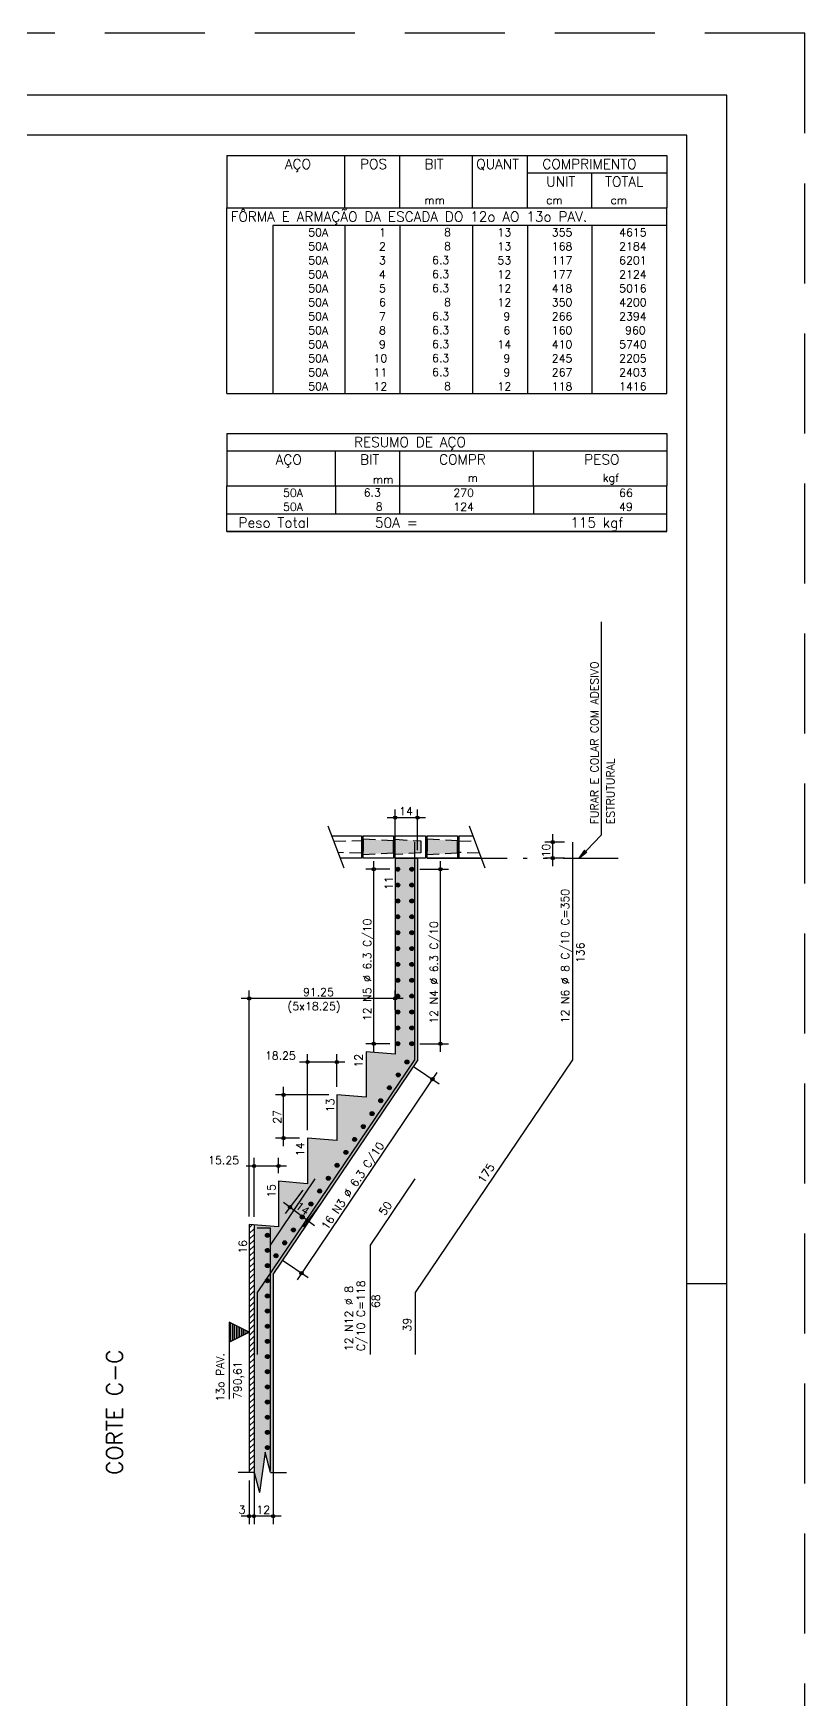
# Model space of a CAD drawing. Extents: x -2 to 86, y -1.5 to 60.9.
# Drawn here: x 66.66 to 85.95, y 19.29 to 60.95 of the extents above; entities that cross this region are included whole.
import ezdxf

# ---------------------------------------------------------------- set-up
doc = ezdxf.new("R2010")
doc.units = 0
doc.header["$MEASUREMENT"] = 0
for name, pattern in [('ESTILO_TQS_0001', [0.45, 0.3, -0.15]), ('ESTILO_TQS_0004', [3.3, 2, -0.4, 0.05, -0.4, 0.05, -0.4]), ('HIDDEN', [0.375, 0.25, -0.125])]:
    doc.linetypes.add(name, pattern=pattern)
doc.layers.get('0').update_dxf_attribs({"linetype": 'CONTINUOUS'})
doc.layers.get('Defpoints').update_dxf_attribs({"linetype": 'CONTINUOUS'})
for name, color, linetype in [('ARQ_FOLHA', 7, 'CONTINUOUS'), ('PENA_01', 1, 'CONTINUOUS'), ('PENA_02', 2, 'CONTINUOUS'), ('PENA_03', 3, 'CONTINUOUS'), ('PENA_04', 4, 'CONTINUOUS'), ('PENA_05', 5, 'CONTINUOUS'), ('PENA_10', 253, 'CONTINUOUS'), ('PENA_11', 252, 'CONTINUOUS')]:
    doc.layers.add(name, color=color, linetype=linetype)
doc.styles.get("Standard").update_dxf_attribs({"font": 'ROMANS.SHX'})

# ---------------------------------------------------------------- blocks, each defined once
blk = doc.blocks.new('FOLHA A1 - 841 X 594')
at = {"layer": 'ARQ_FOLHA', "color": 1}
blk.add_line((-10, 297), (0, 297), dxfattribs=at)
for points in [[(-841, 0), (0, 0), (0, 594), (-841, 594)], [(-816, 10), (-10, 10), (-10, 584), (-816, 584)]]:
    blk.add_lwpolyline(points, close=True, dxfattribs=at)
at = {"layer": 'Defpoints', "color": 8, "linetype": 'HIDDEN', "ltscale": 100}
blk.add_lwpolyline([(-860.5, 609.5), (-860.5, -15.5), (19.5, -15.5), (19.5, 609.5)], close=True, dxfattribs=at)
blk = doc.blocks.new('*U24')
blk.add_blockref('FOLHA A1 - 841 X 594', (0, 0))

msp = doc.modelspace()

# ---------------------------------------------------------------- linework, layer by layer
at = {"layer": 'PENA_01', "linetype": 'Continuous'}
for p, q in [((75.514, 41.343), (76.474, 41.343)), ((75.714, 40.532), (75.714, 41.543)), ((76.274, 40.532), (76.274, 41.543)), ((79.654, 40.132), (79.654, 40.932)), ((79.944, 40.732), (79.454, 40.732)), ((75.579, 40.054), (74.977, 40.054)), ((75.177, 35.491), (75.177, 40.254)), ((76.329, 40.054), (77.043, 40.054)), ((76.843, 35.491), (76.843, 40.254)), ((79.944, 40.332), (79.454, 40.332)), ((75.914, 36.823), (71.864, 36.823)), ((72.064, 31.372), (72.064, 37.023)), ((75.714, 36.54), (75.714, 37.023)), ((73.524, 33.532), (73.524, 35.433)), ((74.254, 34.612), (74.254, 35.433)), ((75.579, 35.691), (74.977, 35.691)), ((76.329, 35.691), (77.043, 35.691)), ((74.454, 35.233), (73.324, 35.233)), ((76.174, 35.124), (76.812, 34.692)), ((72.923, 33.132), (72.923, 34.612)), ((76.758, 34.97), (73.259, 29.793)), ((74.054, 34.412), (72.723, 34.412)), ((73.324, 33.332), (72.723, 33.332)), ((71.984, 32.636), (72.994, 32.636)), ((72.184, 31.363), (72.184, 32.836)), ((72.794, 32.452), (72.794, 32.836)), ((72.925, 31.727), (73.694, 31.151)), ((73.404, 32.032), (72.966, 31.447)), ((73.853, 31.696), (73.414, 31.111)), ((72.899, 30.279), (73.537, 29.847)), ((72.184, 26.034), (72.184, 23.682)), ((72.664, 26.078), (72.664, 23.682)), ((72.064, 24.774), (72.064, 23.682)), ((72.184, 24.774), (72.184, 23.682)), ((72.384, 23.882), (71.864, 23.882)), ((72.864, 23.882), (71.984, 23.882))]:
    msp.add_line(p, q, dxfattribs=at)
at = {"layer": 'PENA_01', "linetype": 'ESTILO_TQS_0004'}
msp.add_line((76.514, 40.332), (81.294, 40.332), dxfattribs=at)
at = {"layer": 'PENA_01', "linetype": 'Continuous'}
for points in [[(74.124, 40.892), (74.874, 40.892)], [(74.874, 40.892), (74.874, 40.332), (74.335, 40.332)], [(74.914, 40.332), (74.914, 40.892), (75.674, 40.892), (75.674, 40.332), (74.914, 40.332)], [(75.714, 40.332), (75.714, 40.892), (76.474, 40.892), (76.474, 40.332), (75.714, 40.332)], [(76.514, 40.332), (76.514, 40.892), (77.274, 40.892), (77.274, 40.332), (76.514, 40.332)], [(77.864, 40.332), (77.314, 40.332), (77.314, 40.892), (77.653, 40.892)]]:
    msp.add_lwpolyline(points, dxfattribs=at)
at = {"layer": 'PENA_02', "linetype": 'Continuous'}
for p, q in [((71.504, 57.9), (71.504, 56.587)), ((71.504, 57.9), (82.504, 57.9)), ((74.454, 56.587), (74.454, 57.9)), ((75.834, 56.587), (75.834, 57.9)), ((77.644, 56.587), (77.644, 57.9)), ((79.024, 56.587), (79.024, 57.9)), ((82.504, 57.9), (82.504, 56.587)), ((79.024, 57.462), (82.504, 57.462)), ((80.634, 56.587), (80.634, 57.462)), ((71.504, 56.587), (82.504, 56.587)), ((71.504, 56.15), (71.504, 56.587)), ((71.504, 56.587), (82.504, 56.587)), ((82.504, 56.15), (82.504, 56.587)), ((71.504, 55.8), (71.504, 56.15)), ((82.504, 56.15), (72.654, 56.15)), ((72.654, 56.15), (72.654, 55.8)), ((74.454, 56.15), (74.454, 55.8)), ((75.834, 56.15), (75.834, 55.8)), ((77.644, 56.15), (77.644, 55.8)), ((79.024, 56.15), (79.024, 55.8)), ((80.634, 56.15), (80.634, 55.8)), ((82.504, 55.8), (82.504, 56.15)), ((71.504, 55.45), (71.504, 55.8)), ((71.504, 55.1), (71.504, 55.45)), ((72.654, 55.8), (72.654, 55.45)), ((72.654, 55.45), (72.654, 55.1)), ((74.454, 55.8), (74.454, 55.45)), ((74.454, 55.45), (74.454, 55.1)), ((75.834, 55.8), (75.834, 55.45)), ((75.834, 55.45), (75.834, 55.1)), ((77.644, 55.8), (77.644, 55.45)), ((77.644, 55.45), (77.644, 55.1)), ((79.024, 55.8), (79.024, 55.45)), ((79.024, 55.45), (79.024, 55.1)), ((80.634, 55.8), (80.634, 55.45)), ((80.634, 55.45), (80.634, 55.1)), ((82.504, 55.45), (82.504, 55.8)), ((82.504, 55.1), (82.504, 55.45)), ((71.504, 54.75), (71.504, 55.1)), ((72.654, 55.1), (72.654, 54.75)), ((74.454, 55.1), (74.454, 54.75)), ((75.834, 55.1), (75.834, 54.75)), ((77.644, 55.1), (77.644, 54.75)), ((79.024, 55.1), (79.024, 54.75)), ((80.634, 55.1), (80.634, 54.75)), ((82.504, 54.75), (82.504, 55.1)), ((71.504, 54.4), (71.504, 54.75)), ((72.654, 54.75), (72.654, 54.4)), ((74.454, 54.75), (74.454, 54.4)), ((75.834, 54.75), (75.834, 54.4)), ((77.644, 54.75), (77.644, 54.4)), ((79.024, 54.75), (79.024, 54.4)), ((80.634, 54.75), (80.634, 54.4)), ((82.504, 54.4), (82.504, 54.75)), ((71.504, 54.05), (71.504, 54.4)), ((72.654, 54.4), (72.654, 54.05)), ((74.454, 54.4), (74.454, 54.05)), ((75.834, 54.4), (75.834, 54.05)), ((77.644, 54.4), (77.644, 54.05)), ((79.024, 54.4), (79.024, 54.05)), ((80.634, 54.4), (80.634, 54.05)), ((82.504, 54.05), (82.504, 54.4)), ((71.504, 53.7), (71.504, 54.05)), ((72.654, 54.05), (72.654, 53.7)), ((74.454, 54.05), (74.454, 53.7)), ((75.834, 54.05), (75.834, 53.7)), ((77.644, 54.05), (77.644, 53.7)), ((79.024, 54.05), (79.024, 53.7)), ((80.634, 54.05), (80.634, 53.7)), ((82.504, 53.7), (82.504, 54.05)), ((71.504, 53.35), (71.504, 53.7)), ((71.504, 53), (71.504, 53.35)), ((72.654, 53.7), (72.654, 53.35)), ((72.654, 53.35), (72.654, 53)), ((74.454, 53.7), (74.454, 53.35)), ((74.454, 53.35), (74.454, 53)), ((75.834, 53.7), (75.834, 53.35)), ((75.834, 53.35), (75.834, 53)), ((77.644, 53.7), (77.644, 53.35)), ((77.644, 53.35), (77.644, 53)), ((79.024, 53.7), (79.024, 53.35)), ((79.024, 53.35), (79.024, 53)), ((80.634, 53.7), (80.634, 53.35)), ((80.634, 53.35), (80.634, 53)), ((82.504, 53.35), (82.504, 53.7)), ((82.504, 53), (82.504, 53.35)), ((71.504, 52.65), (71.504, 53)), ((72.654, 53), (72.654, 52.65)), ((74.454, 53), (74.454, 52.65)), ((75.834, 53), (75.834, 52.65)), ((77.644, 53), (77.644, 52.65)), ((79.024, 53), (79.024, 52.65)), ((80.634, 53), (80.634, 52.65)), ((82.504, 52.65), (82.504, 53)), ((71.504, 52.3), (71.504, 52.65)), ((72.654, 52.65), (72.654, 52.3)), ((74.454, 52.65), (74.454, 52.3)), ((75.834, 52.65), (75.834, 52.3)), ((77.644, 52.65), (77.644, 52.3)), ((79.024, 52.65), (79.024, 52.3)), ((80.634, 52.65), (80.634, 52.3)), ((82.504, 52.3), (82.504, 52.65)), ((71.504, 51.95), (71.504, 52.3)), ((72.654, 52.3), (72.654, 51.95)), ((74.454, 52.3), (74.454, 51.95)), ((75.834, 52.3), (75.834, 51.95)), ((77.644, 52.3), (77.644, 51.95)), ((79.024, 52.3), (79.024, 51.95)), ((80.634, 52.3), (80.634, 51.95)), ((82.504, 51.95), (82.504, 52.3)), ((71.504, 51.95), (82.504, 51.95)), ((71.504, 50.95), (71.504, 49.638)), ((71.504, 50.95), (82.504, 50.95)), ((82.504, 50.95), (82.504, 49.638)), ((71.504, 50.513), (82.504, 50.513)), ((74.224, 49.638), (74.224, 50.513)), ((75.834, 49.638), (75.834, 50.513)), ((79.169, 49.638), (79.169, 50.513)), ((71.504, 49.638), (82.504, 49.638)), ((71.504, 49.288), (71.504, 49.638)), ((74.224, 49.638), (74.224, 49.288)), ((75.834, 49.288), (75.834, 49.638)), ((79.169, 49.638), (79.169, 49.288)), ((82.504, 49.288), (82.504, 49.638)), ((71.504, 48.938), (71.504, 49.288)), ((74.224, 49.288), (74.224, 48.938)), ((75.834, 48.938), (75.834, 49.288)), ((79.169, 49.288), (79.169, 48.938)), ((82.504, 48.938), (82.504, 49.288)), ((71.504, 48.938), (82.504, 48.938)), ((71.504, 48.5), (71.504, 48.938)), ((71.504, 48.938), (82.504, 48.938)), ((82.504, 48.5), (82.504, 48.938)), ((82.504, 48.5), (71.504, 48.5)), ((71.504, 48.5), (82.504, 48.5)), ((74.033, 41.136), (74.427, 40.089)), ((77.561, 41.136), (77.955, 40.089)), ((72.064, 31.088), (72.149, 31.172)), ((72.064, 30.946), (72.184, 31.066)), ((72.064, 30.805), (72.184, 30.925)), ((72.064, 30.663), (72.184, 30.783)), ((72.064, 30.522), (72.184, 30.642)), ((72.064, 30.381), (72.184, 30.501)), ((72.064, 30.239), (72.184, 30.359)), ((72.064, 30.098), (72.184, 30.218)), ((72.064, 29.956), (72.184, 30.076)), ((72.064, 29.815), (72.184, 29.935)), ((72.064, 29.673), (72.184, 29.793)), ((72.064, 29.532), (72.184, 29.652)), ((72.064, 29.391), (72.184, 29.511)), ((72.064, 29.249), (72.184, 29.369)), ((72.064, 29.108), (72.184, 29.228)), ((72.064, 28.966), (72.184, 29.086)), ((72.064, 28.825), (72.184, 28.945)), ((72.064, 28.684), (72.184, 28.804)), ((72.064, 28.542), (72.184, 28.662)), ((72.064, 28.401), (72.184, 28.521)), ((72.064, 28.259), (72.184, 28.379)), ((72.064, 28.118), (72.184, 28.238)), ((72.064, 27.976), (72.184, 28.096)), ((72.064, 27.835), (72.184, 27.955)), ((72.064, 27.694), (72.184, 27.814)), ((72.064, 27.552), (72.184, 27.672)), ((72.064, 27.411), (72.184, 27.531)), ((72.064, 27.269), (72.184, 27.389)), ((72.064, 27.128), (72.184, 27.248)), ((72.064, 26.986), (72.184, 27.106)), ((72.064, 26.845), (72.184, 26.965)), ((72.064, 26.704), (72.184, 26.824)), ((72.064, 26.562), (72.184, 26.682)), ((72.064, 26.421), (72.184, 26.541)), ((72.064, 26.279), (72.184, 26.399)), ((72.064, 26.138), (72.184, 26.258)), ((72.064, 25.997), (72.184, 26.117)), ((72.064, 25.855), (72.184, 25.975)), ((72.064, 25.714), (72.184, 25.834)), ((72.064, 25.572), (72.184, 25.692)), ((72.064, 25.431), (72.184, 25.551)), ((72.064, 25.289), (72.184, 25.409)), ((72.064, 25.148), (72.184, 25.268)), ((72.064, 25.007), (72.184, 25.127)), ((72.172, 24.974), (72.184, 24.985))]:
    msp.add_line(p, q, dxfattribs=at)
at = {"layer": 'PENA_02', "linetype": 'ESTILO_TQS_0001'}
for points in [[(74.177, 40.754), (74.874, 40.772)], [(74.874, 40.772), (74.874, 40.452), (74.284, 40.468)], [(75.674, 40.462), (75.674, 40.762), (74.914, 40.802), (74.914, 40.422), (75.674, 40.462)], [(76.354, 40.762), (76.354, 40.462), (75.714, 40.422), (75.714, 40.802), (76.354, 40.762)], [(77.274, 40.462), (77.274, 40.762), (76.514, 40.802), (76.514, 40.422), (77.274, 40.462)], [(77.816, 40.459), (77.314, 40.472), (77.314, 40.752), (77.702, 40.763)]]:
    msp.add_lwpolyline(points, dxfattribs=at)
at = {"layer": 'PENA_02', "linetype": 'Continuous'}
for centre, radius in [((75.714, 41.343), 0.04), ((75.714, 41.343), 0.02), ((76.274, 41.343), 0.04), ((76.274, 41.343), 0.02), ((79.654, 40.732), 0.04), ((79.654, 40.732), 0.02), ((75.177, 40.054), 0.0416), ((75.177, 40.054), 0.0208), ((76.843, 40.054), 0.0416), ((76.843, 40.054), 0.0208), ((79.654, 40.332), 0.04), ((79.654, 40.332), 0.02), ((72.064, 36.823), 0.04), ((72.064, 36.823), 0.02), ((75.714, 36.823), 0.04), ((75.714, 36.823), 0.02), ((75.177, 35.691), 0.0416), ((75.177, 35.691), 0.0208), ((76.843, 35.691), 0.0416), ((76.843, 35.691), 0.0208), ((73.524, 35.233), 0.04), ((73.524, 35.233), 0.02), ((74.254, 35.233), 0.04), ((74.254, 35.233), 0.02), ((76.646, 34.804), 0.0416), ((76.646, 34.804), 0.0208), ((72.923, 34.412), 0.04), ((72.923, 34.412), 0.02), ((72.923, 33.332), 0.04), ((72.923, 33.332), 0.02), ((72.184, 32.636), 0.04), ((72.184, 32.636), 0.02), ((72.794, 32.636), 0.04), ((72.794, 32.636), 0.02), ((73.085, 31.607), 0.04), ((73.085, 31.607), 0.02), ((73.534, 31.271), 0.04), ((73.534, 31.271), 0.02), ((73.371, 29.959), 0.0416), ((73.371, 29.959), 0.0208), ((72.064, 23.882), 0.04), ((72.064, 23.882), 0.02), ((72.184, 23.882), 0.04), ((72.184, 23.882), 0.04), ((72.184, 23.882), 0.02), ((72.184, 23.882), 0.02), ((72.664, 23.882), 0.04), ((72.664, 23.882), 0.02)]:
    msp.add_circle(centre, radius, dxfattribs=at)
at = {"layer": 'PENA_03', "linetype": 'Continuous'}
for p, q in [((80.144, 40.732), (80.144, 40.732)), ((75.714, 40.332), (75.714, 35.432)), ((75.714, 40.332), (76.274, 40.332)), ((75.714, 40.332), (75.714, 40.332)), ((75.779, 40.054), (75.779, 40.054)), ((76.129, 40.054), (76.129, 40.054)), ((76.274, 40.332), (76.274, 35.261)), ((76.274, 40.332), (76.274, 40.332)), ((80.144, 40.332), (80.144, 40.332)), ((75.714, 36.34), (75.714, 36.34)), ((75.714, 35.432), (74.984, 35.492)), ((74.984, 35.492), (74.984, 34.352)), ((75.779, 35.691), (75.779, 35.691)), ((76.129, 35.691), (76.129, 35.691)), ((72.664, 29.92), (76.274, 35.261)), ((76.008, 35.236), (76.008, 35.236)), ((74.984, 34.352), (74.254, 34.412)), ((74.254, 34.412), (74.254, 33.272)), ((74.254, 34.412), (74.254, 34.412)), ((74.254, 34.412), (74.254, 34.412)), ((74.254, 33.272), (73.524, 33.332)), ((73.524, 33.332), (73.524, 32.192)), ((73.524, 33.332), (73.524, 33.332)), ((73.524, 33.332), (73.524, 33.332)), ((73.524, 32.192), (72.794, 32.252)), ((72.794, 32.252), (72.794, 31.112)), ((72.794, 32.252), (72.794, 32.252)), ((73.524, 32.192), (73.524, 32.192)), ((73.973, 31.856), (73.973, 31.856)), ((72.794, 31.112), (72.064, 31.172)), ((72.064, 31.172), (72.064, 24.974)), ((72.064, 31.172), (72.064, 31.172)), ((72.184, 31.163), (72.184, 24.974)), ((72.184, 31.163), (72.184, 31.163)), ((72.733, 30.391), (72.733, 30.391)), ((72.664, 29.92), (72.664, 24.974)), ((71.564, 28.727), (71.564, 26.807)), ((72.064, 28.477), (71.564, 28.727)), ((72.064, 28.477), (71.564, 28.227)), ((71.608, 28.249), (71.608, 28.705)), ((71.653, 28.272), (71.653, 28.683)), ((71.698, 28.294), (71.698, 28.66)), ((71.742, 28.316), (71.742, 28.638)), ((71.787, 28.339), (71.787, 28.616)), ((71.831, 28.361), (71.831, 28.593)), ((71.876, 28.383), (71.876, 28.571)), ((71.921, 28.405), (71.921, 28.549)), ((71.965, 28.428), (71.965, 28.526)), ((72.01, 28.45), (72.01, 28.504)), ((72.664, 26.278), (72.664, 26.278)), ((72.184, 26.234), (72.184, 26.234)), ((72.461, 25.477), (72.322, 24.47)), ((72.599, 24.974), (72.461, 25.477)), ((72.184, 24.974), (71.784, 24.974)), ((72.064, 24.974), (72.064, 24.974)), ((72.184, 24.974), (72.322, 24.47)), ((72.184, 24.974), (72.184, 24.974)), ((72.599, 24.974), (72.999, 24.974))]:
    msp.add_line(p, q, dxfattribs=at)
for points in [[(80.863, 46.235), (80.863, 40.909), (80.311, 40.328), (80.459, 40.531), (80.311, 40.328), (80.506, 40.486)], [(71.564, 28.227), (72.064, 28.477), (71.564, 28.727), (71.564, 28.227)]]:
    msp.add_lwpolyline(points, dxfattribs=at)
for centre in [(75.779, 40.054), (76.129, 40.054), (75.779, 39.657), (76.129, 39.657), (75.779, 39.261), (76.129, 39.261), (75.779, 38.864), (76.129, 38.864), (75.779, 38.467), (76.129, 38.467), (75.779, 38.071), (76.129, 38.071), (75.779, 37.674), (76.129, 37.674), (75.779, 37.277), (76.129, 37.277), (75.779, 36.881), (76.129, 36.881), (75.779, 36.484), (76.129, 36.484), (75.779, 36.087), (76.129, 36.087), (75.779, 35.691), (76.129, 35.691), (76.008, 35.236), (75.571, 34.59), (75.79, 34.913), (75.353, 34.267), (75.135, 33.944), (74.698, 33.298), (74.916, 33.621), (74.48, 32.975), (74.261, 32.652), (74.043, 32.329), (73.606, 31.683), (73.825, 32.006), (73.388, 31.36), (72.519, 30.903), (73.17, 31.037), (72.519, 30.524), (72.733, 30.391), (72.951, 30.714), (72.519, 30.145), (72.519, 29.766), (72.519, 29.387), (72.519, 29.008), (72.519, 28.629), (72.519, 28.25), (72.519, 27.871), (72.519, 27.492), (72.519, 27.113), (72.519, 26.734), (72.519, 26.355), (72.519, 25.976), (72.519, 25.597)]:
    msp.add_circle(centre, 0.05, dxfattribs=at)
for points in [[(75.829, 40.054), (75.754, 40.097), (75.732, 40.071)], [(75.829, 40.054), (75.732, 40.071), (75.732, 40.037)], [(75.829, 40.054), (75.732, 40.037), (75.754, 40.011)], [(75.829, 40.054), (75.788, 40.103), (75.754, 40.097)], [(75.829, 40.054), (75.754, 40.011), (75.788, 40.005)], [(75.829, 40.054), (75.817, 40.086), (75.788, 40.103)], [(75.829, 40.054), (75.788, 40.005), (75.817, 40.022)], [(75.829, 40.054), (75.817, 40.022), (75.829, 40.054)], [(76.179, 40.054), (76.104, 40.097), (76.082, 40.071)], [(76.179, 40.054), (76.082, 40.071), (76.082, 40.037)], [(76.179, 40.054), (76.082, 40.037), (76.104, 40.011)], [(76.179, 40.054), (76.138, 40.103), (76.104, 40.097)], [(76.179, 40.054), (76.104, 40.011), (76.138, 40.005)], [(76.179, 40.054), (76.167, 40.086), (76.138, 40.103)], [(76.179, 40.054), (76.138, 40.005), (76.167, 40.022)], [(76.179, 40.054), (76.167, 40.022), (76.179, 40.054)], [(75.829, 39.657), (75.754, 39.701), (75.732, 39.675)], [(75.829, 39.657), (75.732, 39.675), (75.732, 39.64)], [(75.829, 39.657), (75.732, 39.64), (75.754, 39.614)], [(75.829, 39.657), (75.788, 39.707), (75.754, 39.701)], [(75.829, 39.657), (75.754, 39.614), (75.788, 39.608)], [(75.829, 39.657), (75.817, 39.69), (75.788, 39.707)], [(75.829, 39.657), (75.788, 39.608), (75.817, 39.625)], [(75.829, 39.657), (75.817, 39.625), (75.829, 39.657)], [(76.179, 39.657), (76.104, 39.701), (76.082, 39.675)], [(76.179, 39.657), (76.082, 39.675), (76.082, 39.64)], [(76.179, 39.657), (76.082, 39.64), (76.104, 39.614)], [(76.179, 39.657), (76.138, 39.707), (76.104, 39.701)], [(76.179, 39.657), (76.104, 39.614), (76.138, 39.608)], [(76.179, 39.657), (76.167, 39.69), (76.138, 39.707)], [(76.179, 39.657), (76.138, 39.608), (76.167, 39.625)], [(76.179, 39.657), (76.167, 39.625), (76.179, 39.657)], [(75.829, 39.261), (75.754, 39.304), (75.732, 39.278)], [(75.829, 39.261), (75.732, 39.278), (75.732, 39.244)], [(75.829, 39.261), (75.732, 39.244), (75.754, 39.218)], [(75.829, 39.261), (75.788, 39.31), (75.754, 39.304)], [(75.829, 39.261), (75.754, 39.218), (75.788, 39.212)], [(75.829, 39.261), (75.817, 39.293), (75.788, 39.31)], [(75.829, 39.261), (75.788, 39.212), (75.817, 39.229)], [(75.829, 39.261), (75.817, 39.229), (75.829, 39.261)], [(76.179, 39.261), (76.104, 39.304), (76.082, 39.278)], [(76.179, 39.261), (76.082, 39.278), (76.082, 39.244)], [(76.179, 39.261), (76.082, 39.244), (76.104, 39.218)], [(76.179, 39.261), (76.138, 39.31), (76.104, 39.304)], [(76.179, 39.261), (76.104, 39.218), (76.138, 39.212)], [(76.179, 39.261), (76.167, 39.293), (76.138, 39.31)], [(76.179, 39.261), (76.138, 39.212), (76.167, 39.229)], [(76.179, 39.261), (76.167, 39.229), (76.179, 39.261)], [(75.829, 38.864), (75.754, 38.907), (75.732, 38.881)], [(75.829, 38.864), (75.732, 38.881), (75.732, 38.847)], [(75.829, 38.864), (75.732, 38.847), (75.754, 38.821)], [(75.829, 38.864), (75.788, 38.913), (75.754, 38.907)], [(75.829, 38.864), (75.754, 38.821), (75.788, 38.815)], [(75.829, 38.864), (75.817, 38.896), (75.788, 38.913)], [(75.829, 38.864), (75.788, 38.815), (75.817, 38.832)], [(75.829, 38.864), (75.817, 38.832), (75.829, 38.864)], [(76.179, 38.864), (76.104, 38.907), (76.082, 38.881)], [(76.179, 38.864), (76.082, 38.881), (76.082, 38.847)], [(76.179, 38.864), (76.082, 38.847), (76.104, 38.821)], [(76.179, 38.864), (76.138, 38.913), (76.104, 38.907)], [(76.179, 38.864), (76.104, 38.821), (76.138, 38.815)], [(76.179, 38.864), (76.167, 38.896), (76.138, 38.913)], [(76.179, 38.864), (76.138, 38.815), (76.167, 38.832)], [(76.179, 38.864), (76.167, 38.832), (76.179, 38.864)], [(75.829, 38.467), (75.754, 38.511), (75.732, 38.485)], [(75.829, 38.467), (75.732, 38.485), (75.732, 38.45)], [(75.829, 38.467), (75.732, 38.45), (75.754, 38.424)], [(75.829, 38.467), (75.788, 38.517), (75.754, 38.511)], [(75.829, 38.467), (75.754, 38.424), (75.788, 38.418)], [(75.829, 38.467), (75.817, 38.5), (75.788, 38.517)], [(75.829, 38.467), (75.788, 38.418), (75.817, 38.435)], [(75.829, 38.467), (75.817, 38.435), (75.829, 38.467)], [(76.179, 38.467), (76.104, 38.511), (76.082, 38.485)], [(76.179, 38.467), (76.082, 38.485), (76.082, 38.45)], [(76.179, 38.467), (76.082, 38.45), (76.104, 38.424)], [(76.179, 38.467), (76.138, 38.517), (76.104, 38.511)], [(76.179, 38.467), (76.104, 38.424), (76.138, 38.418)], [(76.179, 38.467), (76.167, 38.5), (76.138, 38.517)], [(76.179, 38.467), (76.138, 38.418), (76.167, 38.435)], [(76.179, 38.467), (76.167, 38.435), (76.179, 38.467)], [(75.829, 38.071), (75.754, 38.114), (75.732, 38.088)], [(75.829, 38.071), (75.732, 38.088), (75.732, 38.054)], [(75.829, 38.071), (75.732, 38.054), (75.754, 38.028)], [(75.829, 38.071), (75.788, 38.12), (75.754, 38.114)], [(75.829, 38.071), (75.754, 38.028), (75.788, 38.022)], [(75.829, 38.071), (75.817, 38.103), (75.788, 38.12)], [(75.829, 38.071), (75.788, 38.022), (75.817, 38.039)], [(75.829, 38.071), (75.817, 38.039), (75.829, 38.071)], [(76.179, 38.071), (76.104, 38.114), (76.082, 38.088)], [(76.179, 38.071), (76.082, 38.088), (76.082, 38.054)], [(76.179, 38.071), (76.082, 38.054), (76.104, 38.028)], [(76.179, 38.071), (76.138, 38.12), (76.104, 38.114)], [(76.179, 38.071), (76.104, 38.028), (76.138, 38.022)], [(76.179, 38.071), (76.167, 38.103), (76.138, 38.12)], [(76.179, 38.071), (76.138, 38.022), (76.167, 38.039)], [(76.179, 38.071), (76.167, 38.039), (76.179, 38.071)], [(75.829, 37.674), (75.754, 37.717), (75.732, 37.691)], [(75.829, 37.674), (75.732, 37.691), (75.732, 37.657)], [(75.829, 37.674), (75.732, 37.657), (75.754, 37.631)], [(75.829, 37.674), (75.788, 37.723), (75.754, 37.717)], [(75.829, 37.674), (75.754, 37.631), (75.788, 37.625)], [(75.829, 37.674), (75.817, 37.706), (75.788, 37.723)], [(75.829, 37.674), (75.788, 37.625), (75.817, 37.642)], [(75.829, 37.674), (75.817, 37.642), (75.829, 37.674)], [(76.179, 37.674), (76.104, 37.717), (76.082, 37.691)], [(76.179, 37.674), (76.082, 37.691), (76.082, 37.657)], [(76.179, 37.674), (76.082, 37.657), (76.104, 37.631)], [(76.179, 37.674), (76.138, 37.723), (76.104, 37.717)], [(76.179, 37.674), (76.104, 37.631), (76.138, 37.625)], [(76.179, 37.674), (76.167, 37.706), (76.138, 37.723)], [(76.179, 37.674), (76.138, 37.625), (76.167, 37.642)], [(76.179, 37.674), (76.167, 37.642), (76.179, 37.674)], [(75.829, 37.277), (75.754, 37.321), (75.732, 37.295)], [(75.829, 37.277), (75.732, 37.295), (75.732, 37.26)], [(75.829, 37.277), (75.732, 37.26), (75.754, 37.234)], [(75.829, 37.277), (75.788, 37.327), (75.754, 37.321)], [(75.829, 37.277), (75.754, 37.234), (75.788, 37.228)], [(75.829, 37.277), (75.817, 37.31), (75.788, 37.327)], [(75.829, 37.277), (75.788, 37.228), (75.817, 37.245)], [(75.829, 37.277), (75.817, 37.245), (75.829, 37.277)], [(76.179, 37.277), (76.104, 37.321), (76.082, 37.295)], [(76.179, 37.277), (76.082, 37.295), (76.082, 37.26)], [(76.179, 37.277), (76.082, 37.26), (76.104, 37.234)], [(76.179, 37.277), (76.138, 37.327), (76.104, 37.321)], [(76.179, 37.277), (76.104, 37.234), (76.138, 37.228)], [(76.179, 37.277), (76.167, 37.31), (76.138, 37.327)], [(76.179, 37.277), (76.138, 37.228), (76.167, 37.245)], [(76.179, 37.277), (76.167, 37.245), (76.179, 37.277)], [(75.829, 36.881), (75.754, 36.924), (75.732, 36.898)], [(75.829, 36.881), (75.732, 36.898), (75.732, 36.864)], [(75.829, 36.881), (75.732, 36.864), (75.754, 36.838)], [(75.829, 36.881), (75.788, 36.93), (75.754, 36.924)], [(75.829, 36.881), (75.754, 36.838), (75.788, 36.832)], [(75.829, 36.881), (75.817, 36.913), (75.788, 36.93)], [(75.829, 36.881), (75.788, 36.832), (75.817, 36.849)], [(75.829, 36.881), (75.817, 36.849), (75.829, 36.881)], [(76.179, 36.881), (76.104, 36.924), (76.082, 36.898)], [(76.179, 36.881), (76.082, 36.898), (76.082, 36.864)], [(76.179, 36.881), (76.082, 36.864), (76.104, 36.838)], [(76.179, 36.881), (76.138, 36.93), (76.104, 36.924)], [(76.179, 36.881), (76.104, 36.838), (76.138, 36.832)], [(76.179, 36.881), (76.167, 36.913), (76.138, 36.93)], [(76.179, 36.881), (76.138, 36.832), (76.167, 36.849)], [(76.179, 36.881), (76.167, 36.849), (76.179, 36.881)], [(75.829, 36.484), (75.754, 36.527), (75.732, 36.501)], [(75.829, 36.484), (75.732, 36.501), (75.732, 36.467)], [(75.829, 36.484), (75.732, 36.467), (75.754, 36.441)], [(75.829, 36.484), (75.788, 36.533), (75.754, 36.527)], [(75.829, 36.484), (75.754, 36.441), (75.788, 36.435)], [(75.829, 36.484), (75.817, 36.516), (75.788, 36.533)], [(75.829, 36.484), (75.788, 36.435), (75.817, 36.452)], [(75.829, 36.484), (75.817, 36.452), (75.829, 36.484)], [(76.179, 36.484), (76.104, 36.527), (76.082, 36.501)], [(76.179, 36.484), (76.082, 36.501), (76.082, 36.467)], [(76.179, 36.484), (76.082, 36.467), (76.104, 36.441)], [(76.179, 36.484), (76.138, 36.533), (76.104, 36.527)], [(76.179, 36.484), (76.104, 36.441), (76.138, 36.435)], [(76.179, 36.484), (76.167, 36.516), (76.138, 36.533)], [(76.179, 36.484), (76.138, 36.435), (76.167, 36.452)], [(76.179, 36.484), (76.167, 36.452), (76.179, 36.484)], [(75.829, 36.087), (75.754, 36.131), (75.732, 36.105)], [(75.829, 36.087), (75.732, 36.105), (75.732, 36.07)], [(75.829, 36.087), (75.732, 36.07), (75.754, 36.044)], [(75.829, 36.087), (75.788, 36.137), (75.754, 36.131)], [(75.829, 36.087), (75.754, 36.044), (75.788, 36.038)], [(75.829, 36.087), (75.817, 36.12), (75.788, 36.137)], [(75.829, 36.087), (75.788, 36.038), (75.817, 36.055)], [(75.829, 36.087), (75.817, 36.055), (75.829, 36.087)], [(76.179, 36.087), (76.104, 36.131), (76.082, 36.105)], [(76.179, 36.087), (76.082, 36.105), (76.082, 36.07)], [(76.179, 36.087), (76.082, 36.07), (76.104, 36.044)], [(76.179, 36.087), (76.138, 36.137), (76.104, 36.131)], [(76.179, 36.087), (76.104, 36.044), (76.138, 36.038)], [(76.179, 36.087), (76.167, 36.12), (76.138, 36.137)], [(76.179, 36.087), (76.138, 36.038), (76.167, 36.055)], [(76.179, 36.087), (76.167, 36.055), (76.179, 36.087)], [(75.829, 35.691), (75.754, 35.734), (75.732, 35.708)], [(75.829, 35.691), (75.732, 35.708), (75.732, 35.674)], [(75.829, 35.691), (75.732, 35.674), (75.754, 35.648)], [(75.829, 35.691), (75.788, 35.74), (75.754, 35.734)], [(75.829, 35.691), (75.754, 35.648), (75.788, 35.642)], [(75.829, 35.691), (75.817, 35.723), (75.788, 35.74)], [(75.829, 35.691), (75.788, 35.642), (75.817, 35.659)], [(75.829, 35.691), (75.817, 35.659), (75.829, 35.691)], [(76.179, 35.691), (76.104, 35.734), (76.082, 35.708)], [(76.179, 35.691), (76.082, 35.708), (76.082, 35.674)], [(76.179, 35.691), (76.082, 35.674), (76.104, 35.648)], [(76.179, 35.691), (76.138, 35.74), (76.104, 35.734)], [(76.179, 35.691), (76.104, 35.648), (76.138, 35.642)], [(76.179, 35.691), (76.167, 35.723), (76.138, 35.74)], [(76.179, 35.691), (76.138, 35.642), (76.167, 35.659)], [(76.179, 35.691), (76.167, 35.659), (76.179, 35.691)], [(76.058, 35.236), (75.983, 35.279), (75.961, 35.253)], [(76.058, 35.236), (75.961, 35.253), (75.961, 35.219)], [(76.058, 35.236), (75.961, 35.219), (75.983, 35.193)], [(76.058, 35.236), (76.017, 35.285), (75.983, 35.279)], [(76.058, 35.236), (75.983, 35.193), (76.017, 35.187)], [(76.058, 35.236), (76.046, 35.268), (76.017, 35.285)], [(76.058, 35.236), (76.017, 35.187), (76.046, 35.204)], [(76.058, 35.236), (76.046, 35.204), (76.058, 35.236)], [(75.621, 34.59), (75.546, 34.633), (75.524, 34.607)], [(75.621, 34.59), (75.524, 34.607), (75.524, 34.573)], [(75.621, 34.59), (75.524, 34.573), (75.546, 34.546)], [(75.621, 34.59), (75.58, 34.639), (75.546, 34.633)], [(75.621, 34.59), (75.546, 34.546), (75.58, 34.541)], [(75.621, 34.59), (75.61, 34.622), (75.58, 34.639)], [(75.621, 34.59), (75.58, 34.541), (75.61, 34.558)], [(75.621, 34.59), (75.61, 34.558), (75.621, 34.59)], [(75.84, 34.913), (75.765, 34.956), (75.743, 34.93)], [(75.84, 34.913), (75.743, 34.93), (75.743, 34.896)], [(75.84, 34.913), (75.743, 34.896), (75.765, 34.87)], [(75.84, 34.913), (75.798, 34.962), (75.765, 34.956)], [(75.84, 34.913), (75.765, 34.87), (75.798, 34.864)], [(75.84, 34.913), (75.828, 34.945), (75.798, 34.962)], [(75.84, 34.913), (75.798, 34.864), (75.828, 34.881)], [(75.84, 34.913), (75.828, 34.881), (75.84, 34.913)], [(75.403, 34.267), (75.328, 34.31), (75.306, 34.284)], [(75.403, 34.267), (75.306, 34.284), (75.306, 34.25)], [(75.403, 34.267), (75.306, 34.25), (75.328, 34.223)], [(75.403, 34.267), (75.362, 34.316), (75.328, 34.31)], [(75.403, 34.267), (75.328, 34.223), (75.362, 34.218)], [(75.403, 34.267), (75.391, 34.299), (75.362, 34.316)], [(75.403, 34.267), (75.362, 34.218), (75.391, 34.235)], [(75.403, 34.267), (75.391, 34.235), (75.403, 34.267)], [(75.185, 33.944), (75.11, 33.987), (75.088, 33.961)], [(75.185, 33.944), (75.088, 33.961), (75.088, 33.927)], [(75.185, 33.944), (75.088, 33.927), (75.11, 33.9)], [(75.185, 33.944), (75.143, 33.993), (75.11, 33.987)], [(75.185, 33.944), (75.11, 33.9), (75.143, 33.895)], [(75.185, 33.944), (75.173, 33.976), (75.143, 33.993)], [(75.185, 33.944), (75.143, 33.895), (75.173, 33.912)], [(75.185, 33.944), (75.173, 33.912), (75.185, 33.944)], [(74.748, 33.298), (74.673, 33.341), (74.651, 33.315)], [(74.748, 33.298), (74.707, 33.347), (74.673, 33.341)], [(74.748, 33.298), (74.736, 33.33), (74.707, 33.347)], [(74.966, 33.621), (74.891, 33.664), (74.869, 33.638)], [(74.966, 33.621), (74.869, 33.638), (74.869, 33.604)], [(74.966, 33.621), (74.869, 33.604), (74.891, 33.577)], [(74.966, 33.621), (74.925, 33.67), (74.891, 33.664)], [(74.966, 33.621), (74.891, 33.577), (74.925, 33.572)], [(74.966, 33.621), (74.955, 33.653), (74.925, 33.67)], [(74.966, 33.621), (74.925, 33.572), (74.955, 33.589)], [(74.966, 33.621), (74.955, 33.589), (74.966, 33.621)], [(74.53, 32.975), (74.455, 33.018), (74.433, 32.992)], [(74.53, 32.975), (74.433, 32.992), (74.433, 32.958)], [(74.53, 32.975), (74.433, 32.958), (74.455, 32.931)], [(74.53, 32.975), (74.488, 33.024), (74.455, 33.018)], [(74.53, 32.975), (74.455, 32.931), (74.488, 32.925)], [(74.53, 32.975), (74.518, 33.007), (74.488, 33.024)], [(74.53, 32.975), (74.488, 32.925), (74.518, 32.943)], [(74.53, 32.975), (74.518, 32.943), (74.53, 32.975)], [(74.748, 33.298), (74.651, 33.315), (74.651, 33.281)], [(74.748, 33.298), (74.651, 33.281), (74.673, 33.254)], [(74.748, 33.298), (74.673, 33.254), (74.707, 33.248)], [(74.748, 33.298), (74.707, 33.248), (74.736, 33.266)], [(74.748, 33.298), (74.736, 33.266), (74.748, 33.298)], [(74.311, 32.652), (74.236, 32.695), (74.214, 32.669)], [(74.311, 32.652), (74.214, 32.669), (74.214, 32.635)], [(74.311, 32.652), (74.214, 32.635), (74.236, 32.608)], [(74.311, 32.652), (74.27, 32.701), (74.236, 32.695)], [(74.311, 32.652), (74.236, 32.608), (74.27, 32.602)], [(74.311, 32.652), (74.3, 32.684), (74.27, 32.701)], [(74.311, 32.652), (74.27, 32.602), (74.3, 32.62)], [(74.311, 32.652), (74.3, 32.62), (74.311, 32.652)], [(74.093, 32.329), (74.018, 32.372), (73.996, 32.346)], [(74.093, 32.329), (73.996, 32.346), (73.996, 32.312)], [(74.093, 32.329), (73.996, 32.312), (74.018, 32.285)], [(74.093, 32.329), (74.052, 32.378), (74.018, 32.372)], [(74.093, 32.329), (74.018, 32.285), (74.052, 32.279)], [(74.093, 32.329), (74.081, 32.361), (74.052, 32.378)], [(74.093, 32.329), (74.052, 32.279), (74.081, 32.297)], [(74.093, 32.329), (74.081, 32.297), (74.093, 32.329)], [(73.656, 31.683), (73.581, 31.726), (73.559, 31.7)], [(73.656, 31.683), (73.559, 31.7), (73.559, 31.666)], [(73.656, 31.683), (73.559, 31.666), (73.581, 31.639)], [(73.656, 31.683), (73.615, 31.732), (73.581, 31.726)], [(73.656, 31.683), (73.581, 31.639), (73.615, 31.633)], [(73.656, 31.683), (73.645, 31.715), (73.615, 31.732)], [(73.656, 31.683), (73.615, 31.633), (73.645, 31.651)], [(73.656, 31.683), (73.645, 31.651), (73.656, 31.683)], [(73.875, 32.006), (73.8, 32.049), (73.778, 32.023)], [(73.875, 32.006), (73.778, 32.023), (73.778, 31.989)], [(73.875, 32.006), (73.778, 31.989), (73.8, 31.962)], [(73.875, 32.006), (73.833, 32.055), (73.8, 32.049)], [(73.875, 32.006), (73.8, 31.962), (73.833, 31.956)], [(73.875, 32.006), (73.863, 32.038), (73.833, 32.055)], [(73.875, 32.006), (73.833, 31.956), (73.863, 31.974)], [(73.875, 32.006), (73.863, 31.974), (73.875, 32.006)], [(73.438, 31.36), (73.363, 31.403), (73.341, 31.377)], [(73.438, 31.36), (73.341, 31.377), (73.341, 31.343)], [(73.438, 31.36), (73.341, 31.343), (73.363, 31.316)], [(73.438, 31.36), (73.397, 31.409), (73.363, 31.403)], [(73.438, 31.36), (73.363, 31.316), (73.397, 31.31)], [(73.438, 31.36), (73.426, 31.392), (73.397, 31.409)], [(73.438, 31.36), (73.397, 31.31), (73.426, 31.328)], [(73.438, 31.36), (73.426, 31.328), (73.438, 31.36)], [(72.569, 30.903), (72.494, 30.946), (72.472, 30.92)], [(72.569, 30.903), (72.472, 30.92), (72.472, 30.886)], [(72.569, 30.903), (72.472, 30.886), (72.494, 30.86)], [(72.569, 30.903), (72.528, 30.952), (72.494, 30.946)], [(72.569, 30.903), (72.494, 30.86), (72.528, 30.854)], [(72.569, 30.903), (72.557, 30.935), (72.528, 30.952)], [(72.569, 30.903), (72.528, 30.854), (72.557, 30.871)], [(72.569, 30.903), (72.557, 30.871), (72.569, 30.903)], [(73.22, 31.037), (73.145, 31.08), (73.123, 31.054)], [(73.22, 31.037), (73.123, 31.054), (73.123, 31.02)], [(73.22, 31.037), (73.123, 31.02), (73.145, 30.993)], [(73.22, 31.037), (73.178, 31.086), (73.145, 31.08)], [(73.22, 31.037), (73.145, 30.993), (73.178, 30.987)], [(73.22, 31.037), (73.208, 31.069), (73.178, 31.086)], [(73.22, 31.037), (73.178, 30.987), (73.208, 31.005)], [(73.22, 31.037), (73.208, 31.005), (73.22, 31.037)], [(72.569, 30.524), (72.494, 30.567), (72.472, 30.541)], [(72.569, 30.524), (72.472, 30.541), (72.472, 30.507)], [(72.569, 30.524), (72.472, 30.507), (72.494, 30.481)], [(72.569, 30.524), (72.528, 30.573), (72.494, 30.567)], [(72.569, 30.524), (72.494, 30.481), (72.528, 30.475)], [(72.569, 30.524), (72.557, 30.556), (72.528, 30.573)], [(72.569, 30.524), (72.528, 30.475), (72.557, 30.492)], [(72.569, 30.524), (72.557, 30.492), (72.569, 30.524)], [(72.783, 30.391), (72.708, 30.434), (72.686, 30.408)], [(72.783, 30.391), (72.742, 30.44), (72.708, 30.434)], [(72.783, 30.391), (72.771, 30.423), (72.742, 30.44)], [(73.001, 30.714), (72.926, 30.757), (72.904, 30.731)], [(73.001, 30.714), (72.904, 30.731), (72.904, 30.697)], [(73.001, 30.714), (72.904, 30.697), (72.926, 30.67)], [(73.001, 30.714), (72.96, 30.763), (72.926, 30.757)], [(73.001, 30.714), (72.926, 30.67), (72.96, 30.664)], [(73.001, 30.714), (72.99, 30.746), (72.96, 30.763)], [(73.001, 30.714), (72.96, 30.664), (72.99, 30.681)], [(73.001, 30.714), (72.99, 30.681), (73.001, 30.714)], [(72.569, 30.145), (72.494, 30.188), (72.472, 30.162)], [(72.569, 30.145), (72.472, 30.162), (72.472, 30.128)], [(72.569, 30.145), (72.472, 30.128), (72.494, 30.102)], [(72.569, 30.145), (72.528, 30.194), (72.494, 30.188)], [(72.569, 30.145), (72.494, 30.102), (72.528, 30.096)], [(72.569, 30.145), (72.557, 30.177), (72.528, 30.194)], [(72.569, 30.145), (72.528, 30.096), (72.557, 30.113)], [(72.569, 30.145), (72.557, 30.113), (72.569, 30.145)], [(72.783, 30.391), (72.686, 30.408), (72.686, 30.374)], [(72.783, 30.391), (72.686, 30.374), (72.708, 30.347)], [(72.783, 30.391), (72.708, 30.347), (72.742, 30.341)], [(72.783, 30.391), (72.742, 30.341), (72.771, 30.358)], [(72.783, 30.391), (72.771, 30.358), (72.783, 30.391)], [(72.569, 29.766), (72.494, 29.809), (72.472, 29.783)], [(72.569, 29.766), (72.472, 29.783), (72.472, 29.749)], [(72.569, 29.766), (72.472, 29.749), (72.494, 29.723)], [(72.569, 29.766), (72.528, 29.815), (72.494, 29.809)], [(72.569, 29.766), (72.494, 29.723), (72.528, 29.717)], [(72.569, 29.766), (72.557, 29.798), (72.528, 29.815)], [(72.569, 29.766), (72.528, 29.717), (72.557, 29.734)], [(72.569, 29.766), (72.557, 29.734), (72.569, 29.766)], [(72.569, 29.387), (72.494, 29.43), (72.472, 29.404)], [(72.569, 29.387), (72.472, 29.404), (72.472, 29.37)], [(72.569, 29.387), (72.472, 29.37), (72.494, 29.344)], [(72.569, 29.387), (72.528, 29.436), (72.494, 29.43)], [(72.569, 29.387), (72.494, 29.344), (72.528, 29.338)], [(72.569, 29.387), (72.557, 29.419), (72.528, 29.436)], [(72.569, 29.387), (72.528, 29.338), (72.557, 29.355)], [(72.569, 29.387), (72.557, 29.355), (72.569, 29.387)], [(72.569, 29.008), (72.494, 29.051), (72.472, 29.025)], [(72.569, 29.008), (72.472, 29.025), (72.472, 28.991)], [(72.569, 29.008), (72.472, 28.991), (72.494, 28.965)], [(72.569, 29.008), (72.528, 29.057), (72.494, 29.051)], [(72.569, 29.008), (72.494, 28.965), (72.528, 28.959)], [(72.569, 29.008), (72.557, 29.04), (72.528, 29.057)], [(72.569, 29.008), (72.528, 28.959), (72.557, 28.976)], [(72.569, 29.008), (72.557, 28.976), (72.569, 29.008)], [(72.569, 28.629), (72.494, 28.672), (72.472, 28.646)], [(72.569, 28.629), (72.472, 28.646), (72.472, 28.612)], [(72.569, 28.629), (72.472, 28.612), (72.494, 28.586)], [(72.569, 28.629), (72.528, 28.678), (72.494, 28.672)], [(72.569, 28.629), (72.494, 28.586), (72.528, 28.58)], [(72.569, 28.629), (72.557, 28.661), (72.528, 28.678)], [(72.569, 28.629), (72.528, 28.58), (72.557, 28.597)], [(72.569, 28.629), (72.557, 28.597), (72.569, 28.629)], [(72.569, 28.25), (72.494, 28.293), (72.472, 28.267)], [(72.569, 28.25), (72.472, 28.267), (72.472, 28.233)], [(72.569, 28.25), (72.472, 28.233), (72.494, 28.207)], [(72.569, 27.871), (72.494, 27.914), (72.472, 27.888)], [(72.569, 28.25), (72.528, 28.299), (72.494, 28.293)], [(72.569, 28.25), (72.494, 28.207), (72.528, 28.201)], [(72.569, 27.871), (72.528, 27.92), (72.494, 27.914)], [(72.569, 28.25), (72.557, 28.282), (72.528, 28.299)], [(72.569, 28.25), (72.528, 28.201), (72.557, 28.218)], [(72.569, 27.871), (72.557, 27.903), (72.528, 27.92)], [(72.569, 28.25), (72.557, 28.218), (72.569, 28.25)], [(72.569, 27.871), (72.472, 27.888), (72.472, 27.854)], [(72.569, 27.871), (72.472, 27.854), (72.494, 27.828)], [(72.569, 27.492), (72.494, 27.535), (72.472, 27.509)], [(72.569, 27.492), (72.472, 27.509), (72.472, 27.475)], [(72.569, 27.871), (72.494, 27.828), (72.528, 27.822)], [(72.569, 27.492), (72.528, 27.541), (72.494, 27.535)], [(72.569, 27.871), (72.528, 27.822), (72.557, 27.839)], [(72.569, 27.492), (72.557, 27.524), (72.528, 27.541)], [(72.569, 27.871), (72.557, 27.839), (72.569, 27.871)], [(72.569, 27.492), (72.472, 27.475), (72.494, 27.449)], [(72.569, 27.113), (72.494, 27.156), (72.472, 27.13)], [(72.569, 27.113), (72.472, 27.13), (72.472, 27.096)], [(72.569, 27.113), (72.472, 27.096), (72.494, 27.07)], [(72.569, 27.492), (72.494, 27.449), (72.528, 27.443)], [(72.569, 27.113), (72.528, 27.162), (72.494, 27.156)], [(72.569, 27.113), (72.494, 27.07), (72.528, 27.064)], [(72.569, 27.492), (72.528, 27.443), (72.557, 27.46)], [(72.569, 27.113), (72.557, 27.145), (72.528, 27.162)], [(72.569, 27.113), (72.528, 27.064), (72.557, 27.081)], [(72.569, 27.492), (72.557, 27.46), (72.569, 27.492)], [(72.569, 27.113), (72.557, 27.081), (72.569, 27.113)], [(72.569, 26.734), (72.494, 26.777), (72.472, 26.751)], [(72.569, 26.734), (72.472, 26.751), (72.472, 26.717)], [(72.569, 26.734), (72.472, 26.717), (72.494, 26.691)], [(72.569, 26.734), (72.528, 26.783), (72.494, 26.777)], [(72.569, 26.734), (72.494, 26.691), (72.528, 26.685)], [(72.569, 26.734), (72.557, 26.766), (72.528, 26.783)], [(72.569, 26.734), (72.528, 26.685), (72.557, 26.702)], [(72.569, 26.734), (72.557, 26.702), (72.569, 26.734)], [(72.569, 26.355), (72.494, 26.398), (72.472, 26.372)], [(72.569, 26.355), (72.472, 26.372), (72.472, 26.338)], [(72.569, 26.355), (72.472, 26.338), (72.494, 26.312)], [(72.569, 26.355), (72.528, 26.404), (72.494, 26.398)], [(72.569, 26.355), (72.494, 26.312), (72.528, 26.306)], [(72.569, 26.355), (72.557, 26.387), (72.528, 26.404)], [(72.569, 26.355), (72.528, 26.306), (72.557, 26.323)], [(72.569, 26.355), (72.557, 26.323), (72.569, 26.355)], [(72.569, 25.976), (72.494, 26.019), (72.472, 25.993)], [(72.569, 25.976), (72.472, 25.993), (72.472, 25.959)], [(72.569, 25.976), (72.472, 25.959), (72.494, 25.933)], [(72.569, 25.976), (72.528, 26.025), (72.494, 26.019)], [(72.569, 25.976), (72.494, 25.933), (72.528, 25.927)], [(72.569, 25.976), (72.557, 26.008), (72.528, 26.025)], [(72.569, 25.976), (72.528, 25.927), (72.557, 25.944)], [(72.569, 25.976), (72.557, 25.944), (72.569, 25.976)], [(72.569, 25.597), (72.494, 25.64), (72.472, 25.614)], [(72.569, 25.597), (72.472, 25.614), (72.472, 25.58)], [(72.569, 25.597), (72.472, 25.58), (72.494, 25.554)], [(72.569, 25.597), (72.528, 25.646), (72.494, 25.64)], [(72.569, 25.597), (72.494, 25.554), (72.528, 25.548)], [(72.569, 25.597), (72.557, 25.629), (72.528, 25.646)], [(72.569, 25.597), (72.528, 25.548), (72.557, 25.565)], [(72.569, 25.597), (72.557, 25.565), (72.569, 25.597)]]:
    msp.add_solid(points, dxfattribs=at)
at = {"layer": 'PENA_04', "linetype": 'Continuous'}
for p, q in [((76.194, 40.732), (76.194, 35.286)), ((76.194, 35.286), (72.264, 29.471)), ((73.704, 32.316), (72.584, 30.659)), ((72.584, 30.659), (72.584, 27.92)), ((72.264, 29.471), (72.264, 27.92))]:
    msp.add_line(p, q, dxfattribs=at)
msp.add_lwpolyline([(72.264, 31.092), (72.584, 31.092), (72.584, 25.028)], dxfattribs=at)
at = {"layer": 'PENA_05', "linetype": 'Continuous'}
for p, q in [((80.144, 40.732), (80.144, 35.286)), ((80.144, 35.286), (76.214, 29.471)), ((76.208, 32.316), (75.088, 30.659)), ((75.088, 30.659), (75.088, 27.92)), ((76.214, 29.471), (76.214, 27.92))]:
    msp.add_line(p, q, dxfattribs=at)
at = {"layer": 'PENA_10', "linetype": 'Continuous'}
for points in [[(75.714, 40.802), (76.354, 40.762), (76.354, 40.462)], [(75.714, 40.802), (76.354, 40.462), (75.714, 40.422)], [(75.714, 40.802), (75.714, 40.422), (75.714, 40.802)], [(76.274, 35.261), (75.714, 35.432), (76.274, 40.332)], [(76.274, 40.332), (75.714, 35.432), (75.714, 40.332)], [(76.274, 35.261), (74.984, 34.352), (74.984, 35.492)], [(76.274, 35.261), (74.984, 35.492), (75.714, 35.432)], [(76.274, 35.261), (72.664, 29.92), (72.794, 31.112)], [(76.274, 35.261), (72.794, 31.112), (73.524, 32.192)], [(76.274, 35.261), (73.524, 32.192), (74.254, 33.272)], [(76.274, 35.261), (74.254, 33.272), (74.984, 34.352)], [(74.984, 34.352), (74.254, 33.272), (74.254, 34.412)], [(74.254, 33.272), (73.524, 32.192), (73.524, 33.332)], [(73.524, 32.192), (72.794, 31.112), (72.794, 32.252)], [(72.664, 29.92), (72.184, 24.974), (72.184, 31.163)], [(72.664, 29.92), (72.184, 31.163), (72.794, 31.112)], [(72.664, 29.92), (72.322, 24.47), (72.184, 24.974)], [(72.664, 29.92), (72.461, 25.477), (72.322, 24.47)], [(72.664, 29.92), (72.599, 24.974), (72.461, 25.477)], [(72.664, 29.92), (72.664, 24.974), (72.599, 24.974)]]:
    msp.add_solid(points, dxfattribs=at)
at = {"layer": 'PENA_11', "linetype": 'Continuous'}
for points in [[(75.674, 40.462), (75.674, 40.762), (74.914, 40.802)], [(75.674, 40.462), (74.914, 40.802), (74.914, 40.422)], [(75.674, 40.462), (74.914, 40.422), (75.674, 40.462)], [(76.354, 40.762), (75.714, 40.422), (75.714, 40.802)], [(76.354, 40.762), (75.714, 40.802), (76.354, 40.762)], [(76.354, 40.762), (76.354, 40.462), (75.714, 40.422)], [(77.274, 40.462), (77.274, 40.762), (76.514, 40.802)], [(77.274, 40.462), (76.514, 40.802), (76.514, 40.422)], [(77.274, 40.462), (76.514, 40.422), (77.274, 40.462)]]:
    msp.add_solid(points, dxfattribs=at)

# ---------------------------------------------------------------- block references
at = {"xscale": 0.09999999999999938, "yscale": 0.09999999999999938, "zscale": 0.09999999999999938}
msp.add_blockref('*U24', (84.004, 0), dxfattribs=at)

# ---------------------------------------------------------------- texts
at = {"layer": 'PENA_02', "linetype": 'Continuous'}
for s, height, p in [('AÇO', 0.25, (72.954, 57.556)), ('POS', 0.25, (74.834, 57.556)), ('BIT', 0.25, (76.444, 57.556)), ('QUANT', 0.25, (77.741, 57.556)), ('COMPRIMENTO', 0.25, (79.394, 57.556)), ('UNIT', 0.25, (79.491, 57.119)), ('TOTAL', 0.25, (80.964, 57.119)), ('mm', 0.2, (76.444, 56.681)), ('cm', 0.2, (79.491, 56.681)), ('cm', 0.2, (81.101, 56.681)), ('FÔRMA E ARMAÇÃO DA ESCADA DO 12o AO 13o PAV.', 0.25, (71.6, 56.244)), ('     50A', 0.2, (72.794, 55.875)), ('  1', 0.2, (75.034, 55.875)), ('      8', 0.2, (76.041, 55.881)), ('   13', 0.2, (77.824, 55.875)), ('    355', 0.2, (79.034, 55.875)), ('   4615', 0.2, (80.868, 55.875)), ('     50A', 0.2, (72.794, 55.525)), ('  2', 0.2, (75.034, 55.525)), ('      8', 0.2, (76.041, 55.531)), ('   13', 0.2, (77.824, 55.525)), ('    168', 0.2, (79.034, 55.525)), ('   2184', 0.2, (80.868, 55.525)), ('     50A', 0.2, (72.794, 55.175)), ('     50A', 0.2, (72.794, 54.825)), ('  3', 0.2, (75.034, 55.175)), ('  4', 0.2, (75.034, 54.825)), ('    6.3', 0.2, (76.041, 55.181)), ('    6.3', 0.2, (76.041, 54.831)), ('   53', 0.2, (77.824, 55.175)), ('   12', 0.2, (77.824, 54.825)), ('    117', 0.2, (79.034, 55.175)), ('    177', 0.2, (79.034, 54.825)), ('   2124', 0.2, (80.868, 54.825)), ('   6201', 0.2, (80.868, 55.175)), ('     50A', 0.2, (72.794, 54.475)), ('  5', 0.2, (75.034, 54.475)), ('    6.3', 0.2, (76.041, 54.481)), ('   12', 0.2, (77.824, 54.475)), ('    418', 0.2, (79.034, 54.475)), ('   5016', 0.2, (80.868, 54.475)), ('     50A', 0.2, (72.794, 54.125)), ('  6', 0.2, (75.034, 54.125)), ('      8', 0.2, (76.041, 54.131)), ('   12', 0.2, (77.824, 54.125)), ('    350', 0.2, (79.034, 54.125)), ('   4200', 0.2, (80.868, 54.125)), ('     50A', 0.2, (72.794, 53.775)), ('  7', 0.2, (75.034, 53.775)), ('    6.3', 0.2, (76.041, 53.781)), ('    9', 0.2, (77.824, 53.775)), ('    266', 0.2, (79.034, 53.775)), ('   2394', 0.2, (80.868, 53.775)), ('     50A', 0.2, (72.794, 53.425)), ('  8', 0.2, (75.034, 53.425)), ('    6.3', 0.2, (76.041, 53.431)), ('    6', 0.2, (77.824, 53.425)), ('    160', 0.2, (79.034, 53.425)), ('    960', 0.2, (80.868, 53.425)), ('     50A', 0.2, (72.794, 53.075)), ('     50A', 0.2, (72.794, 52.725)), (' 10', 0.2, (75.034, 52.725)), ('  9', 0.2, (75.034, 53.075)), ('    6.3', 0.2, (76.041, 53.081)), ('    6.3', 0.2, (76.041, 52.731)), ('   14', 0.2, (77.824, 53.075)), ('    9', 0.2, (77.824, 52.725)), ('    410', 0.2, (79.034, 53.075)), ('    245', 0.2, (79.034, 52.725)), ('   5740', 0.2, (80.868, 53.075)), ('   2205', 0.2, (80.868, 52.725)), ('     50A', 0.2, (72.794, 52.375)), (' 11', 0.2, (75.034, 52.375)), ('    6.3', 0.2, (76.041, 52.381)), ('    9', 0.2, (77.824, 52.375)), ('    267', 0.2, (79.034, 52.375)), ('   2403', 0.2, (80.868, 52.375)), ('     50A', 0.2, (72.794, 52.025)), (' 12', 0.2, (75.034, 52.025)), ('      8', 0.2, (76.041, 52.031)), ('   12', 0.2, (77.824, 52.025)), ('    118', 0.2, (79.034, 52.025)), ('   1416', 0.2, (80.868, 52.025)), ('RESUMO DE AÇO', 0.25, (74.685, 50.606)), ('AÇO', 0.25, (72.724, 50.169)), ('BIT', 0.25, (74.834, 50.169)), ('COMPR', 0.25, (76.813, 50.172)), ('PESO', 0.25, (80.442, 50.172)), ('mm', 0.2, (75.155, 49.695)), ('m', 0.2, (77.527, 49.741)), ('kgf', 0.2, (80.905, 49.741)), ('     50A', 0.2, (72.164, 49.363)), ('     50A', 0.2, (72.164, 49.013)), ('    6.3', 0.2, (74.331, 49.369)), ('      8', 0.2, (74.331, 49.019)), ('    270', 0.2, (76.572, 49.363)), ('    124', 0.2, (76.572, 49.013)), ('      49', 0.2, (80.419, 49.013)), ('      66', 0.2, (80.419, 49.363)), ('Peso Total        50A =', 0.25, (71.797, 48.594)), ('     115 kgf', 0.25, (79.161, 48.594))]:
    msp.add_text(s, height=height, dxfattribs=at).set_placement(p)
at = {"layer": 'PENA_03', "linetype": 'Continuous'}
for s, rotation, p in [('FURAR E COLAR COM ADESIVO', 90, (80.796, 41.178)), ('ESTRUTURAL', 90, (81.196, 41.178)), ('10', 90, (79.588, 40.349)), ('11', 90, (75.655, 39.536)), ('12 N6 %%c 8 C/10 C=350', 90, (80.062, 36.202)), ('12 N5 %%c 6.3 C/10', 90, (75.114, 36.258)), ('12 N4 %%c 6.3 C/10', 90, (76.783, 36.192)), ('136', 90, (80.444, 37.709)), ('12', 90, (74.9, 35.094)), ('13', 90, (74.189, 33.978)), ('27', 90, (72.863, 33.692)), ('14', 90, (73.438, 32.881)), ('16 N3 %%c 6.3 C/10', 55.945, (74.018, 31.023)), ('175', 55.9446, (77.928, 32.186)), ('15', 90, (72.718, 31.842)), ('14', 323.1562, (73.202, 31.595)), ('50', 55.9441, (75.454, 31.378)), ('16', 90, (72.003, 30.443)), ('12 N12 %%c 8', 90, (74.655, 28.008)), ('C/10 C=118', 90, (74.955, 28.008)), ('68', 90, (75.329, 29.084)), ('39', 90, (76.114, 28.496))]:
    msp.add_text(s, height=0.2, rotation=rotation, dxfattribs=at).set_placement(p)
for s, p in [('14', (75.814, 41.403)), ('91.25', (73.409, 36.883)), ('(5x18.25)', (73.022, 36.528)), ('18.25', (72.457, 35.293)), ('15.25', (71.038, 32.678)), ('3', (71.797, 23.942)), ('12', (72.244, 23.942))]:
    msp.add_text(s, height=0.2, dxfattribs=at).set_placement(p)
at = {"layer": 'PENA_04', "linetype": 'Continuous'}
for s, p in [('13o PAV.', (71.438, 26.744)), ('790,61', (71.873, 26.809))]:
    msp.add_text(s, height=0.2, rotation=90, dxfattribs=at).set_placement(p)
at = {"layer": 'PENA_05', "linetype": 'Continuous'}
msp.add_text('CORTE C-C', height=0.4, rotation=90, dxfattribs=at).set_placement((68.893, 24.91))

doc.saveas('drawing.dxf')
